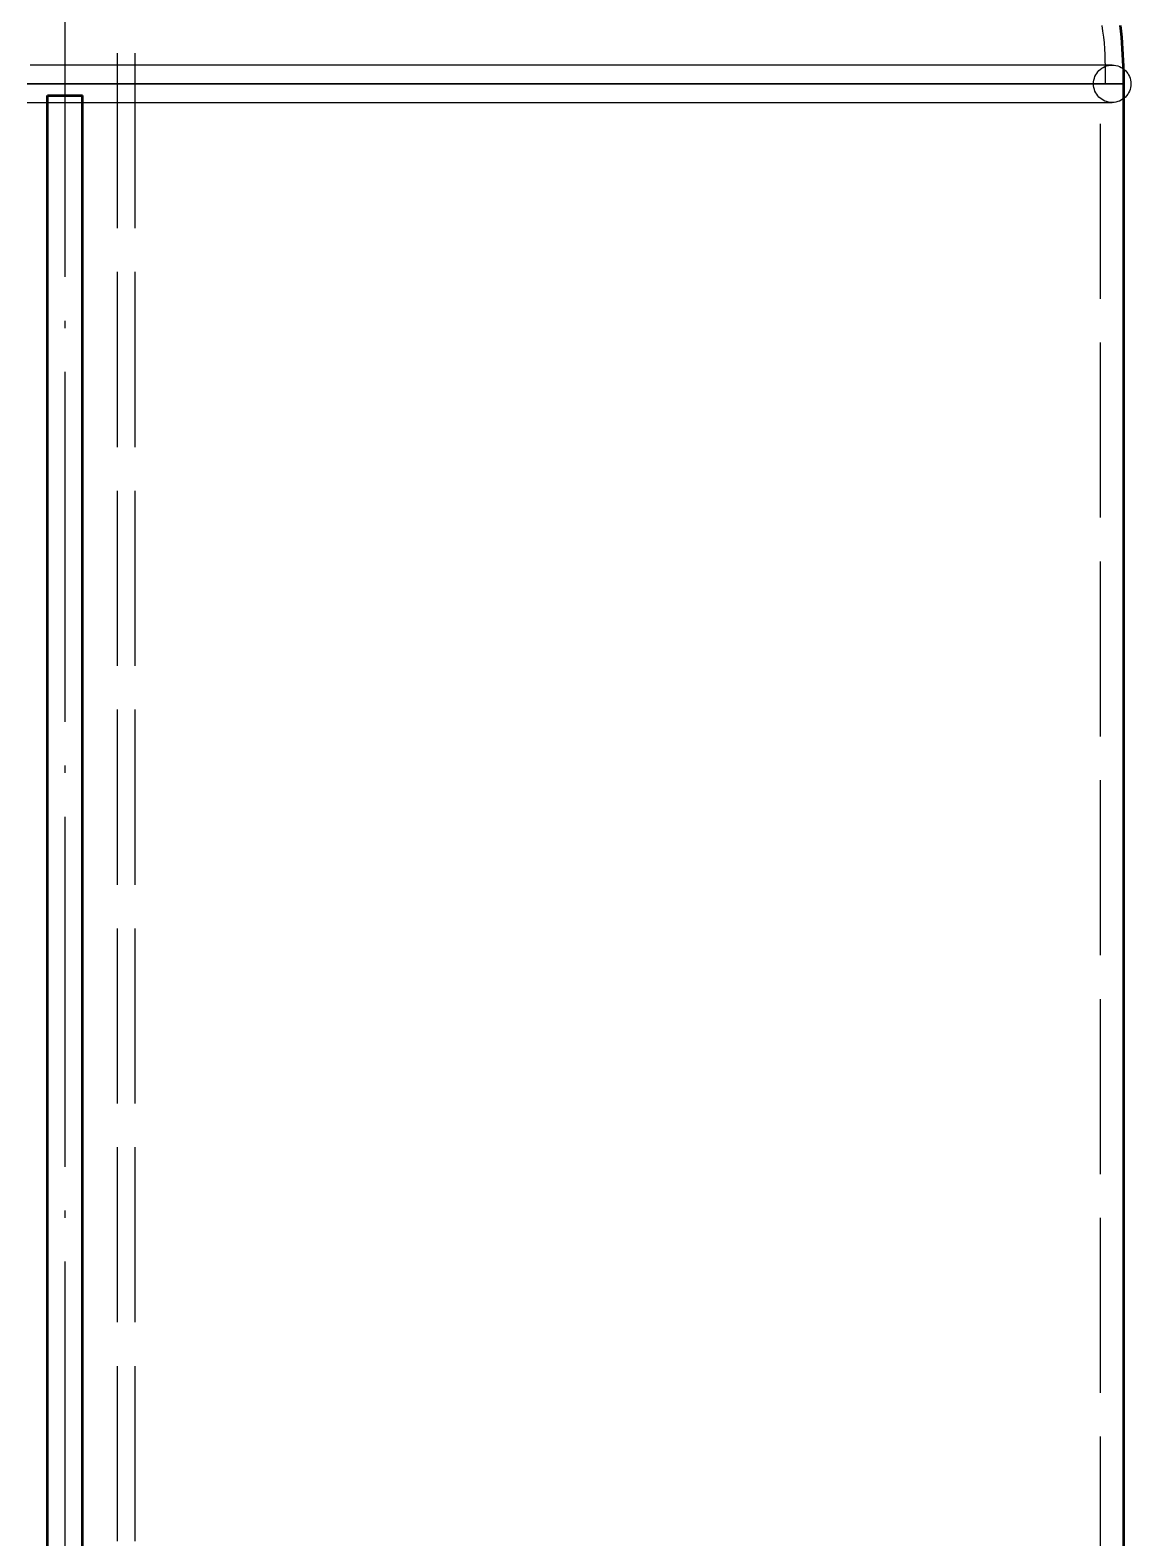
# Model space of a CAD drawing. Header units: millimetres. Extents: x 0 to 420, y 0 to 297.
# Drawn here: x 86.75 to 105.62, y 208.52 to 234.35 of the extents above; entities that cross this region are included whole.
import ezdxf

# ---------------------------------------------------------------- set-up
doc = ezdxf.new("R2010")
doc.units = ezdxf.units.MM
doc.linetypes.add('ISO02-TRAZOS', pattern=[3.75, 3, -0.75])
doc.linetypes.add('ISO04-TRAZO-PUNTO', pattern=[7.625, 6, -0.75, 0.125, -0.75])
for name, color, linetype, lineweight in [('01-VISIBLE', 7, 'CONTINUOUS', 50), ('02-OCULTA', 4, 'ISO02-TRAZOS', 25), ('03-EJE', 1, 'ISO04-TRAZO-PUNTO', 25)]:
    doc.layers.add(name, color=color, linetype=linetype, lineweight=lineweight)

msp = doc.modelspace()

# ---------------------------------------------------------------- linework, layer by layer
at = {"layer": '01-VISIBLE'}
for p, q in [((105.5, 167.68), (105.5, 233.435)), ((87.05, 233.235), (87.65, 233.235)), ((87.05, 167.68), (87.05, 233.235)), ((87.65, 167.68), (87.65, 233.235))]:
    msp.add_line(p, q, dxfattribs=at)
msp.add_lwpolyline([(105.5, 233.435), (105.499, 233.535), (105.498, 233.635), (105.495, 233.736), (105.491, 233.836), (105.485, 233.936), (105.479, 234.036), (105.471, 234.136), (105.463, 234.236), (105.453, 234.336), (105.442, 234.436)], dxfattribs=at)
at = {"layer": '02-OCULTA'}
for p, q in [((88.25, 140.96), (88.25, 246.1)), ((88.55, 140.96), (88.55, 246.1)), ((105.1, 136), (105.1, 233.435)), ((87.05, 139.948), (87.05, 233.115)), ((87.65, 139.948), (87.65, 233.115))]:
    msp.add_line(p, q, dxfattribs=at)
for points in [[(105.121, 234.435), (105.136, 234.336), (105.149, 234.237), (105.16, 234.137), (105.167, 234.037), (105.172, 233.936), (105.175, 233.836), (105.178, 233.736), (105.179, 233.635), (105.18, 233.535), (105.18, 233.435)], [(105.3, 233.755), (105.2, 233.755), (105.099, 233.755), (104.999, 233.755), (104.899, 233.755), (104.799, 233.755), (104.698, 233.755), (104.598, 233.755), (104.498, 233.755), (104.398, 233.755), (104.297, 233.755), (104.197, 233.755), (104.097, 233.755), (103.996, 233.755), (103.896, 233.755), (103.796, 233.755), (103.696, 233.755), (103.595, 233.755), (103.495, 233.755), (103.395, 233.755), (103.294, 233.755), (103.194, 233.755), (103.094, 233.755), (102.994, 233.755), (102.893, 233.755), (102.793, 233.755), (102.693, 233.755), (102.592, 233.755), (102.492, 233.755), (102.392, 233.755), (102.292, 233.755), (102.191, 233.755), (102.091, 233.755), (101.991, 233.755), (101.891, 233.755), (101.79, 233.755), (101.69, 233.755), (101.59, 233.755), (101.489, 233.755), (101.389, 233.755), (101.289, 233.755), (101.189, 233.755), (101.088, 233.755), (100.988, 233.755), (100.888, 233.755), (100.787, 233.755), (100.687, 233.755), (100.587, 233.755), (100.487, 233.755), (100.386, 233.755), (100.286, 233.755), (100.186, 233.755), (100.085, 233.755), (99.985, 233.755), (99.885, 233.755), (99.785, 233.755), (99.684, 233.755), (99.584, 233.755), (99.484, 233.755), (99.384, 233.755), (99.283, 233.755), (99.183, 233.755), (99.083, 233.755), (98.982, 233.755), (98.882, 233.755), (98.782, 233.755), (98.682, 233.755), (98.581, 233.755), (98.481, 233.755), (98.381, 233.755), (98.28, 233.755), (98.18, 233.755), (98.08, 233.755), (97.98, 233.755), (97.879, 233.755), (97.779, 233.755), (97.679, 233.755), (97.578, 233.755), (97.478, 233.755), (97.378, 233.755), (97.278, 233.755), (97.177, 233.755), (97.077, 233.755), (96.977, 233.755), (96.877, 233.755), (96.776, 233.755), (96.676, 233.755), (96.576, 233.755), (96.475, 233.755), (96.375, 233.755), (96.275, 233.755), (96.175, 233.755), (96.074, 233.755), (95.974, 233.755), (95.874, 233.755), (95.773, 233.755), (95.673, 233.755), (95.573, 233.755), (95.473, 233.755), (95.372, 233.755), (95.272, 233.755), (95.172, 233.755), (95.072, 233.755), (94.971, 233.755), (94.871, 233.755), (94.771, 233.755), (94.67, 233.755), (94.57, 233.755), (94.47, 233.755), (94.37, 233.755), (94.269, 233.755), (94.169, 233.755), (94.069, 233.755), (93.968, 233.755), (93.868, 233.755), (93.768, 233.755), (93.668, 233.755), (93.567, 233.755), (93.467, 233.755), (93.367, 233.755), (93.266, 233.755), (93.166, 233.755), (93.066, 233.755), (92.966, 233.755), (92.865, 233.755), (92.765, 233.755), (92.665, 233.755), (92.565, 233.755), (92.464, 233.755), (92.364, 233.755), (92.264, 233.755), (92.163, 233.755), (92.063, 233.755), (91.963, 233.755), (91.863, 233.755), (91.762, 233.755), (91.662, 233.755), (91.562, 233.755), (91.461, 233.755), (91.361, 233.755), (91.261, 233.755), (91.161, 233.755), (91.06, 233.755), (90.96, 233.755), (90.86, 233.755), (90.759, 233.755), (90.659, 233.755), (90.559, 233.755), (90.459, 233.755), (90.358, 233.755), (90.258, 233.755), (90.158, 233.755), (90.058, 233.755), (89.957, 233.755), (89.857, 233.755), (89.757, 233.755), (89.656, 233.755), (89.556, 233.755), (89.456, 233.755), (89.356, 233.755), (89.255, 233.755), (89.155, 233.755), (89.055, 233.755), (88.954, 233.755), (88.854, 233.755), (88.754, 233.755), (88.654, 233.755), (88.553, 233.755), (88.453, 233.755), (88.353, 233.755), (88.253, 233.755), (88.152, 233.755), (88.052, 233.755), (87.952, 233.755), (87.851, 233.755), (87.751, 233.755), (87.651, 233.755), (87.551, 233.755), (87.45, 233.755), (87.35, 233.755), (87.25, 233.755), (87.149, 233.755), (87.049, 233.755), (86.949, 233.755), (86.849, 233.755), (86.748, 233.755)], [(105.3, 233.755), (105.2, 233.755), (105.099, 233.755), (104.999, 233.755), (104.899, 233.755), (104.799, 233.755), (104.698, 233.755), (104.598, 233.755), (104.498, 233.755), (104.398, 233.755), (104.297, 233.755), (104.197, 233.755), (104.097, 233.755), (103.996, 233.755), (103.896, 233.755), (103.796, 233.755), (103.696, 233.755), (103.595, 233.755), (103.495, 233.755), (103.395, 233.755), (103.294, 233.755), (103.194, 233.755), (103.094, 233.755), (102.994, 233.755), (102.893, 233.755), (102.793, 233.755), (102.693, 233.755), (102.592, 233.755), (102.492, 233.755), (102.392, 233.755), (102.292, 233.755), (102.191, 233.755), (102.091, 233.755), (101.991, 233.755), (101.891, 233.755), (101.79, 233.755), (101.69, 233.755), (101.59, 233.755), (101.489, 233.755), (101.389, 233.755), (101.289, 233.755), (101.189, 233.755), (101.088, 233.755), (100.988, 233.755), (100.888, 233.755), (100.787, 233.755), (100.687, 233.755), (100.587, 233.755), (100.487, 233.755), (100.386, 233.755), (100.286, 233.755), (100.186, 233.755), (100.085, 233.755), (99.985, 233.755), (99.885, 233.755), (99.785, 233.755), (99.684, 233.755), (99.584, 233.755), (99.484, 233.755), (99.384, 233.755), (99.283, 233.755), (99.183, 233.755), (99.083, 233.755), (98.982, 233.755), (98.882, 233.755), (98.782, 233.755), (98.682, 233.755), (98.581, 233.755), (98.481, 233.755), (98.381, 233.755), (98.28, 233.755), (98.18, 233.755), (98.08, 233.755), (97.98, 233.755), (97.879, 233.755), (97.779, 233.755), (97.679, 233.755), (97.578, 233.755), (97.478, 233.755), (97.378, 233.755), (97.278, 233.755), (97.177, 233.755), (97.077, 233.755), (96.977, 233.755), (96.877, 233.755), (96.776, 233.755), (96.676, 233.755), (96.576, 233.755), (96.475, 233.755), (96.375, 233.755), (96.275, 233.755), (96.175, 233.755), (96.074, 233.755), (95.974, 233.755), (95.874, 233.755), (95.773, 233.755), (95.673, 233.755), (95.573, 233.755), (95.473, 233.755), (95.372, 233.755), (95.272, 233.755), (95.172, 233.755), (95.072, 233.755), (94.971, 233.755), (94.871, 233.755), (94.771, 233.755), (94.67, 233.755), (94.57, 233.755), (94.47, 233.755), (94.37, 233.755), (94.269, 233.755), (94.169, 233.755), (94.069, 233.755), (93.968, 233.755), (93.868, 233.755), (93.768, 233.755), (93.668, 233.755), (93.567, 233.755), (93.467, 233.755), (93.367, 233.755), (93.266, 233.755), (93.166, 233.755), (93.066, 233.755), (92.966, 233.755), (92.865, 233.755), (92.765, 233.755), (92.665, 233.755), (92.565, 233.755), (92.464, 233.755), (92.364, 233.755), (92.264, 233.755), (92.163, 233.755), (92.063, 233.755), (91.963, 233.755), (91.863, 233.755), (91.762, 233.755), (91.662, 233.755), (91.562, 233.755), (91.461, 233.755), (91.361, 233.755), (91.261, 233.755), (91.161, 233.755), (91.06, 233.755), (90.96, 233.755), (90.86, 233.755), (90.759, 233.755), (90.659, 233.755), (90.559, 233.755), (90.459, 233.755), (90.358, 233.755), (90.258, 233.755), (90.158, 233.755), (90.058, 233.755), (89.957, 233.755), (89.857, 233.755), (89.757, 233.755), (89.656, 233.755), (89.556, 233.755), (89.456, 233.755), (89.356, 233.755), (89.255, 233.755), (89.155, 233.755), (89.055, 233.755), (88.954, 233.755), (88.854, 233.755), (88.754, 233.755), (88.654, 233.755), (88.553, 233.755), (88.453, 233.755), (88.353, 233.755), (88.253, 233.755), (88.152, 233.755), (88.052, 233.755), (87.952, 233.755), (87.851, 233.755), (87.751, 233.755), (87.651, 233.755), (87.551, 233.755), (87.45, 233.755), (87.35, 233.755), (87.25, 233.755), (87.149, 233.755), (87.049, 233.755), (86.949, 233.755), (86.849, 233.755), (86.748, 233.755)], [(105.5, 233.435), (105.4, 233.435), (105.3, 233.435), (105.2, 233.435), (105.1, 233.435), (105, 233.435), (104.9, 233.435), (104.8, 233.435), (104.7, 233.435), (104.6, 233.435), (104.5, 233.435), (104.4, 233.435), (104.3, 233.435), (104.2, 233.435), (104.1, 233.435), (104, 233.435), (103.9, 233.435), (103.8, 233.435), (103.7, 233.435), (103.6, 233.435), (103.5, 233.435), (103.4, 233.435), (103.3, 233.435), (103.2, 233.435), (103.1, 233.435), (103, 233.435), (102.9, 233.435), (102.8, 233.435), (102.7, 233.435), (102.6, 233.435), (102.5, 233.435), (102.4, 233.435), (102.3, 233.435), (102.2, 233.435), (102.1, 233.435), (102, 233.435), (101.9, 233.435), (101.8, 233.435), (101.7, 233.435), (101.6, 233.435), (101.5, 233.435), (101.4, 233.435), (101.3, 233.435), (101.2, 233.435), (101.1, 233.435), (101, 233.435), (100.9, 233.435), (100.8, 233.435), (100.7, 233.435), (100.6, 233.435), (100.5, 233.435), (100.4, 233.435), (100.3, 233.435), (100.2, 233.435), (100.1, 233.435), (100, 233.435), (99.9, 233.435), (99.8, 233.435), (99.7, 233.435), (99.6, 233.435), (99.5, 233.435), (99.4, 233.435), (99.3, 233.435), (99.2, 233.435), (99.1, 233.435), (99, 233.435), (98.9, 233.435), (98.8, 233.435), (98.7, 233.435), (98.6, 233.435), (98.5, 233.435), (98.4, 233.435), (98.3, 233.435), (98.2, 233.435), (98.1, 233.435), (98, 233.435), (97.9, 233.435), (97.8, 233.435), (97.7, 233.435), (97.6, 233.435), (97.5, 233.435), (97.4, 233.435), (97.3, 233.435), (97.2, 233.435), (97.1, 233.435), (97, 233.435), (96.9, 233.435), (96.8, 233.435), (96.7, 233.435), (96.6, 233.435), (96.5, 233.435), (96.4, 233.435), (96.3, 233.435), (96.2, 233.435), (96.1, 233.435), (96, 233.435), (95.9, 233.435), (95.8, 233.435), (95.7, 233.435), (95.6, 233.435), (95.5, 233.435), (95.4, 233.435), (95.3, 233.435), (95.2, 233.435), (95.1, 233.435), (95, 233.435), (94.9, 233.435), (94.8, 233.435), (94.7, 233.435), (94.6, 233.435), (94.5, 233.435), (94.4, 233.435), (94.3, 233.435), (94.2, 233.435), (94.1, 233.435), (94, 233.435), (93.9, 233.435), (93.8, 233.435), (93.7, 233.435), (93.6, 233.435), (93.5, 233.435), (93.4, 233.435), (93.3, 233.435), (93.2, 233.435), (93.1, 233.435), (93, 233.435), (92.9, 233.435), (92.8, 233.435), (92.7, 233.435), (92.6, 233.435), (92.5, 233.435), (92.4, 233.435), (92.3, 233.435), (92.2, 233.435), (92.1, 233.435), (92, 233.435), (91.9, 233.435), (91.8, 233.435), (91.7, 233.435), (91.6, 233.435), (91.5, 233.435), (91.4, 233.435), (91.3, 233.435), (91.2, 233.435), (91.1, 233.435), (91, 233.435), (90.9, 233.435), (90.8, 233.435), (90.7, 233.435), (90.6, 233.435), (90.5, 233.435), (90.4, 233.435), (90.3, 233.435), (90.2, 233.435), (90.1, 233.435), (90, 233.435), (89.9, 233.435), (89.8, 233.435), (89.7, 233.435), (89.6, 233.435), (89.5, 233.435), (89.4, 233.435), (89.3, 233.435), (89.2, 233.435), (89.1, 233.435), (89, 233.435), (88.9, 233.435), (88.8, 233.435), (88.7, 233.435), (88.6, 233.435), (88.5, 233.435), (88.4, 233.435), (88.3, 233.435), (88.2, 233.435), (88.1, 233.435), (88, 233.435), (87.9, 233.435), (87.8, 233.435), (87.7, 233.435), (87.6, 233.435), (87.5, 233.435), (87.4, 233.435), (87.3, 233.435), (87.2, 233.435), (87.1, 233.435), (87, 233.435), (86.9, 233.435), (86.8, 233.435), (86.7, 233.435)], [(86.7, 233.435), (86.8, 233.435), (86.9, 233.435), (87, 233.435), (87.1, 233.435), (87.2, 233.435), (87.3, 233.435), (87.4, 233.435), (87.5, 233.435), (87.6, 233.435), (87.7, 233.435), (87.8, 233.435), (87.9, 233.435), (88, 233.435), (88.1, 233.435), (88.2, 233.435), (88.3, 233.435), (88.4, 233.435), (88.5, 233.435), (88.6, 233.435), (88.7, 233.435), (88.8, 233.435), (88.9, 233.435), (89, 233.435), (89.1, 233.435), (89.2, 233.435), (89.3, 233.435), (89.4, 233.435), (89.5, 233.435), (89.6, 233.435), (89.7, 233.435), (89.8, 233.435), (89.9, 233.435), (90, 233.435), (90.1, 233.435), (90.2, 233.435), (90.3, 233.435), (90.4, 233.435), (90.5, 233.435), (90.6, 233.435), (90.7, 233.435), (90.8, 233.435), (90.9, 233.435), (91, 233.435), (91.1, 233.435), (91.2, 233.435), (91.3, 233.435), (91.4, 233.435), (91.5, 233.435), (91.6, 233.435), (91.7, 233.435), (91.8, 233.435), (91.9, 233.435), (92, 233.435), (92.1, 233.435), (92.2, 233.435), (92.3, 233.435), (92.4, 233.435), (92.5, 233.435), (92.6, 233.435), (92.7, 233.435), (92.8, 233.435), (92.9, 233.435), (93, 233.435), (93.1, 233.435), (93.2, 233.435), (93.3, 233.435), (93.4, 233.435), (93.5, 233.435), (93.6, 233.435), (93.7, 233.435), (93.8, 233.435), (93.9, 233.435), (94, 233.435), (94.1, 233.435), (94.2, 233.435), (94.3, 233.435), (94.4, 233.435), (94.5, 233.435), (94.6, 233.435), (94.7, 233.435), (94.8, 233.435), (94.9, 233.435), (95, 233.435), (95.1, 233.435), (95.2, 233.435), (95.3, 233.435), (95.4, 233.435), (95.5, 233.435), (95.6, 233.435), (95.7, 233.435), (95.8, 233.435), (95.9, 233.435), (96, 233.435), (96.1, 233.435), (96.2, 233.435), (96.3, 233.435), (96.4, 233.435), (96.5, 233.435), (96.6, 233.435), (96.7, 233.435), (96.8, 233.435), (96.9, 233.435), (97, 233.435), (97.1, 233.435), (97.2, 233.435), (97.3, 233.435), (97.4, 233.435), (97.5, 233.435), (97.6, 233.435), (97.7, 233.435), (97.8, 233.435), (97.9, 233.435), (98, 233.435), (98.1, 233.435), (98.2, 233.435), (98.3, 233.435), (98.4, 233.435), (98.5, 233.435), (98.6, 233.435), (98.7, 233.435), (98.8, 233.435), (98.9, 233.435), (99, 233.435), (99.1, 233.435), (99.2, 233.435), (99.3, 233.435), (99.4, 233.435), (99.5, 233.435), (99.6, 233.435), (99.7, 233.435), (99.8, 233.435), (99.9, 233.435), (100, 233.435), (100.1, 233.435), (100.2, 233.435), (100.3, 233.435), (100.4, 233.435), (100.5, 233.435), (100.6, 233.435), (100.7, 233.435), (100.8, 233.435), (100.9, 233.435), (101, 233.435), (101.1, 233.435), (101.2, 233.435), (101.3, 233.435), (101.4, 233.435), (101.5, 233.435), (101.6, 233.435), (101.7, 233.435), (101.8, 233.435), (101.9, 233.435), (102, 233.435), (102.1, 233.435), (102.2, 233.435), (102.3, 233.435), (102.4, 233.435), (102.5, 233.435), (102.6, 233.435), (102.7, 233.435), (102.8, 233.435), (102.9, 233.435), (103, 233.435), (103.1, 233.435), (103.2, 233.435), (103.3, 233.435), (103.4, 233.435), (103.5, 233.435), (103.6, 233.435), (103.7, 233.435), (103.8, 233.435), (103.9, 233.435), (104, 233.435), (104.1, 233.435), (104.2, 233.435), (104.3, 233.435), (104.4, 233.435), (104.5, 233.435), (104.6, 233.435), (104.7, 233.435), (104.8, 233.435), (104.9, 233.435), (105, 233.435), (105.1, 233.435), (105.2, 233.435), (105.3, 233.435), (105.4, 233.435), (105.5, 233.435)], [(105.1, 233.435), (105, 233.435), (104.9, 233.435), (104.8, 233.435), (104.7, 233.435), (104.6, 233.435), (104.5, 233.435), (104.4, 233.435), (104.3, 233.435), (104.2, 233.435), (104.1, 233.435), (104, 233.435), (103.9, 233.435), (103.8, 233.435), (103.7, 233.435), (103.6, 233.435), (103.5, 233.435), (103.4, 233.435), (103.3, 233.435), (103.2, 233.435), (103.1, 233.435), (103, 233.435), (102.9, 233.435), (102.8, 233.435), (102.7, 233.435), (102.6, 233.435), (102.5, 233.435), (102.4, 233.435), (102.3, 233.435), (102.2, 233.435), (102.1, 233.435), (102, 233.435), (101.9, 233.435), (101.8, 233.435), (101.7, 233.435), (101.6, 233.435), (101.5, 233.435), (101.4, 233.435), (101.3, 233.435), (101.2, 233.435), (101.1, 233.435), (101, 233.435), (100.9, 233.435), (100.8, 233.435), (100.7, 233.435), (100.6, 233.435), (100.5, 233.435), (100.4, 233.435), (100.3, 233.435), (100.2, 233.435), (100.1, 233.435), (100, 233.435), (99.9, 233.435), (99.8, 233.435), (99.7, 233.435), (99.6, 233.435), (99.5, 233.435), (99.4, 233.435), (99.3, 233.435), (99.2, 233.435), (99.1, 233.435), (99, 233.435), (98.9, 233.435), (98.8, 233.435), (98.7, 233.435), (98.6, 233.435), (98.5, 233.435), (98.4, 233.435), (98.3, 233.435), (98.2, 233.435), (98.1, 233.435), (98, 233.435), (97.9, 233.435), (97.8, 233.435), (97.7, 233.435), (97.6, 233.435), (97.5, 233.435), (97.4, 233.435), (97.3, 233.435), (97.2, 233.435), (97.1, 233.435), (97, 233.435), (96.9, 233.435), (96.8, 233.435), (96.7, 233.435), (96.6, 233.435), (96.5, 233.435), (96.4, 233.435), (96.3, 233.435), (96.2, 233.435), (96.1, 233.435), (96, 233.435), (95.9, 233.435), (95.8, 233.435), (95.7, 233.435), (95.6, 233.435), (95.5, 233.435), (95.4, 233.435), (95.3, 233.435), (95.2, 233.435), (95.1, 233.435), (95, 233.435), (94.9, 233.435), (94.8, 233.435), (94.7, 233.435), (94.6, 233.435), (94.5, 233.435), (94.4, 233.435), (94.3, 233.435), (94.2, 233.435), (94.1, 233.435), (94, 233.435), (93.9, 233.435), (93.8, 233.435), (93.7, 233.435), (93.6, 233.435), (93.5, 233.435), (93.4, 233.435), (93.3, 233.435), (93.2, 233.435), (93.1, 233.435), (93, 233.435), (92.9, 233.435), (92.8, 233.435), (92.7, 233.435), (92.6, 233.435), (92.5, 233.435), (92.4, 233.435), (92.3, 233.435), (92.2, 233.435), (92.1, 233.435), (92, 233.435), (91.9, 233.435), (91.8, 233.435), (91.7, 233.435), (91.6, 233.435), (91.5, 233.435), (91.4, 233.435), (91.3, 233.435), (91.2, 233.435), (91.1, 233.435), (91, 233.435), (90.9, 233.435), (90.8, 233.435), (90.7, 233.435), (90.6, 233.435), (90.5, 233.435), (90.4, 233.435), (90.3, 233.435), (90.2, 233.435), (90.1, 233.435), (90, 233.435), (89.9, 233.435), (89.8, 233.435), (89.7, 233.435), (89.6, 233.435), (89.5, 233.435), (89.4, 233.435), (89.3, 233.435), (89.2, 233.435), (89.1, 233.435), (89, 233.435), (88.9, 233.435), (88.8, 233.435), (88.7, 233.435), (88.6, 233.435), (88.5, 233.435), (88.4, 233.435), (88.3, 233.435), (88.2, 233.435), (88.1, 233.435), (88, 233.435), (87.9, 233.435), (87.8, 233.435), (87.7, 233.435), (87.6, 233.435), (87.5, 233.435), (87.4, 233.435), (87.3, 233.435), (87.2, 233.435), (87.1, 233.435), (87, 233.435), (86.9, 233.435), (86.8, 233.435), (86.7, 233.435)], [(86.7, 233.435), (86.8, 233.435), (86.9, 233.435), (87, 233.435), (87.1, 233.435), (87.2, 233.435), (87.3, 233.435), (87.4, 233.435), (87.5, 233.435), (87.6, 233.435), (87.7, 233.435), (87.8, 233.435), (87.9, 233.435), (88, 233.435), (88.1, 233.435), (88.2, 233.435), (88.3, 233.435), (88.4, 233.435), (88.5, 233.435), (88.6, 233.435), (88.7, 233.435), (88.8, 233.435), (88.9, 233.435), (89, 233.435), (89.1, 233.435), (89.2, 233.435), (89.3, 233.435), (89.4, 233.435), (89.5, 233.435), (89.6, 233.435), (89.7, 233.435), (89.8, 233.435), (89.9, 233.435), (90, 233.435), (90.1, 233.435), (90.2, 233.435), (90.3, 233.435), (90.4, 233.435), (90.5, 233.435), (90.6, 233.435), (90.7, 233.435), (90.8, 233.435), (90.9, 233.435), (91, 233.435), (91.1, 233.435), (91.2, 233.435), (91.3, 233.435), (91.4, 233.435), (91.5, 233.435), (91.6, 233.435), (91.7, 233.435), (91.8, 233.435), (91.9, 233.435), (92, 233.435), (92.1, 233.435), (92.2, 233.435), (92.3, 233.435), (92.4, 233.435), (92.5, 233.435), (92.6, 233.435), (92.7, 233.435), (92.8, 233.435), (92.9, 233.435), (93, 233.435), (93.1, 233.435), (93.2, 233.435), (93.3, 233.435), (93.4, 233.435), (93.5, 233.435), (93.6, 233.435), (93.7, 233.435), (93.8, 233.435), (93.9, 233.435), (94, 233.435), (94.1, 233.435), (94.2, 233.435), (94.3, 233.435), (94.4, 233.435), (94.5, 233.435), (94.6, 233.435), (94.7, 233.435), (94.8, 233.435), (94.9, 233.435), (95, 233.435), (95.1, 233.435), (95.2, 233.435), (95.3, 233.435), (95.4, 233.435), (95.5, 233.435), (95.6, 233.435), (95.7, 233.435), (95.8, 233.435), (95.9, 233.435), (96, 233.435), (96.1, 233.435), (96.2, 233.435), (96.3, 233.435), (96.4, 233.435), (96.5, 233.435), (96.6, 233.435), (96.7, 233.435), (96.8, 233.435), (96.9, 233.435), (97, 233.435), (97.1, 233.435), (97.2, 233.435), (97.3, 233.435), (97.4, 233.435), (97.5, 233.435), (97.6, 233.435), (97.7, 233.435), (97.8, 233.435), (97.9, 233.435), (98, 233.435), (98.1, 233.435), (98.2, 233.435), (98.3, 233.435), (98.4, 233.435), (98.5, 233.435), (98.6, 233.435), (98.7, 233.435), (98.8, 233.435), (98.9, 233.435), (99, 233.435), (99.1, 233.435), (99.2, 233.435), (99.3, 233.435), (99.4, 233.435), (99.5, 233.435), (99.6, 233.435), (99.7, 233.435), (99.8, 233.435), (99.9, 233.435), (100, 233.435), (100.1, 233.435), (100.2, 233.435), (100.3, 233.435), (100.4, 233.435), (100.5, 233.435), (100.6, 233.435), (100.7, 233.435), (100.8, 233.435), (100.9, 233.435), (101, 233.435), (101.1, 233.435), (101.2, 233.435), (101.3, 233.435), (101.4, 233.435), (101.5, 233.435), (101.6, 233.435), (101.7, 233.435), (101.8, 233.435), (101.9, 233.435), (102, 233.435), (102.1, 233.435), (102.2, 233.435), (102.3, 233.435), (102.4, 233.435), (102.5, 233.435), (102.6, 233.435), (102.7, 233.435), (102.8, 233.435), (102.9, 233.435), (103, 233.435), (103.1, 233.435), (103.2, 233.435), (103.3, 233.435), (103.4, 233.435), (103.5, 233.435), (103.6, 233.435), (103.7, 233.435), (103.8, 233.435), (103.9, 233.435), (104, 233.435), (104.1, 233.435), (104.2, 233.435), (104.3, 233.435), (104.4, 233.435), (104.5, 233.435), (104.6, 233.435), (104.7, 233.435), (104.8, 233.435), (104.9, 233.435), (105, 233.435), (105.1, 233.435)], [(105.5, 233.435), (105.4, 233.435), (105.3, 233.435), (105.2, 233.435), (105.1, 233.435), (105, 233.435), (104.9, 233.435), (104.8, 233.435), (104.7, 233.435), (104.6, 233.435), (104.5, 233.435), (104.4, 233.435), (104.3, 233.435), (104.2, 233.435), (104.1, 233.435), (104, 233.435), (103.9, 233.435), (103.8, 233.435), (103.7, 233.435), (103.6, 233.435), (103.5, 233.435), (103.4, 233.435), (103.3, 233.435), (103.2, 233.435), (103.1, 233.435), (103, 233.435), (102.9, 233.435), (102.8, 233.435), (102.7, 233.435), (102.6, 233.435), (102.5, 233.435), (102.4, 233.435), (102.3, 233.435), (102.2, 233.435), (102.1, 233.435), (102, 233.435), (101.9, 233.435), (101.8, 233.435), (101.7, 233.435), (101.6, 233.435), (101.5, 233.435), (101.4, 233.435), (101.3, 233.435), (101.2, 233.435), (101.1, 233.435), (101, 233.435), (100.9, 233.435), (100.8, 233.435), (100.7, 233.435), (100.6, 233.435), (100.5, 233.435), (100.4, 233.435), (100.3, 233.435), (100.2, 233.435), (100.1, 233.435), (100, 233.435), (99.9, 233.435), (99.8, 233.435), (99.7, 233.435), (99.6, 233.435), (99.5, 233.435), (99.4, 233.435), (99.3, 233.435), (99.2, 233.435), (99.1, 233.435), (99, 233.435), (98.9, 233.435), (98.8, 233.435), (98.7, 233.435), (98.6, 233.435), (98.5, 233.435), (98.4, 233.435), (98.3, 233.435), (98.2, 233.435), (98.1, 233.435), (98, 233.435), (97.9, 233.435), (97.8, 233.435), (97.7, 233.435), (97.6, 233.435), (97.5, 233.435), (97.4, 233.435), (97.3, 233.435), (97.2, 233.435), (97.1, 233.435), (97, 233.435), (96.9, 233.435), (96.8, 233.435), (96.7, 233.435), (96.6, 233.435), (96.5, 233.435), (96.4, 233.435), (96.3, 233.435), (96.2, 233.435), (96.1, 233.435), (96, 233.435), (95.9, 233.435), (95.8, 233.435), (95.7, 233.435), (95.6, 233.435), (95.5, 233.435), (95.4, 233.435), (95.3, 233.435), (95.2, 233.435), (95.1, 233.435), (95, 233.435), (94.9, 233.435), (94.8, 233.435), (94.7, 233.435), (94.6, 233.435), (94.5, 233.435), (94.4, 233.435), (94.3, 233.435), (94.2, 233.435), (94.1, 233.435), (94, 233.435), (93.9, 233.435), (93.8, 233.435), (93.7, 233.435), (93.6, 233.435), (93.5, 233.435), (93.4, 233.435), (93.3, 233.435), (93.2, 233.435), (93.1, 233.435), (93, 233.435), (92.9, 233.435), (92.8, 233.435), (92.7, 233.435), (92.6, 233.435), (92.5, 233.435), (92.4, 233.435), (92.3, 233.435), (92.2, 233.435), (92.1, 233.435), (92, 233.435), (91.9, 233.435), (91.8, 233.435), (91.7, 233.435), (91.6, 233.435), (91.5, 233.435), (91.4, 233.435), (91.3, 233.435), (91.2, 233.435), (91.1, 233.435), (91, 233.435), (90.9, 233.435), (90.8, 233.435), (90.7, 233.435), (90.6, 233.435), (90.5, 233.435), (90.4, 233.435), (90.3, 233.435), (90.2, 233.435), (90.1, 233.435), (90, 233.435), (89.9, 233.435), (89.8, 233.435), (89.7, 233.435), (89.6, 233.435), (89.5, 233.435), (89.4, 233.435), (89.3, 233.435), (89.2, 233.435), (89.1, 233.435), (89, 233.435), (88.9, 233.435), (88.8, 233.435), (88.7, 233.435), (88.6, 233.435), (88.5, 233.435), (88.4, 233.435), (88.3, 233.435), (88.2, 233.435), (88.1, 233.435), (88, 233.435), (87.9, 233.435), (87.8, 233.435), (87.7, 233.435), (87.6, 233.435), (87.5, 233.435), (87.4, 233.435), (87.3, 233.435), (87.2, 233.435), (87.1, 233.435), (87, 233.435), (86.9, 233.435), (86.8, 233.435), (86.7, 233.435)], [(86.7, 233.435), (86.8, 233.435), (86.9, 233.435), (87, 233.435), (87.1, 233.435), (87.2, 233.435), (87.3, 233.435), (87.4, 233.435), (87.5, 233.435), (87.6, 233.435), (87.7, 233.435), (87.8, 233.435), (87.9, 233.435), (88, 233.435), (88.1, 233.435), (88.2, 233.435), (88.3, 233.435), (88.4, 233.435), (88.5, 233.435), (88.6, 233.435), (88.7, 233.435), (88.8, 233.435), (88.9, 233.435), (89, 233.435), (89.1, 233.435), (89.2, 233.435), (89.3, 233.435), (89.4, 233.435), (89.5, 233.435), (89.6, 233.435), (89.7, 233.435), (89.8, 233.435), (89.9, 233.435), (90, 233.435), (90.1, 233.435), (90.2, 233.435), (90.3, 233.435), (90.4, 233.435), (90.5, 233.435), (90.6, 233.435), (90.7, 233.435), (90.8, 233.435), (90.9, 233.435), (91, 233.435), (91.1, 233.435), (91.2, 233.435), (91.3, 233.435), (91.4, 233.435), (91.5, 233.435), (91.6, 233.435), (91.7, 233.435), (91.8, 233.435), (91.9, 233.435), (92, 233.435), (92.1, 233.435), (92.2, 233.435), (92.3, 233.435), (92.4, 233.435), (92.5, 233.435), (92.6, 233.435), (92.7, 233.435), (92.8, 233.435), (92.9, 233.435), (93, 233.435), (93.1, 233.435), (93.2, 233.435), (93.3, 233.435), (93.4, 233.435), (93.5, 233.435), (93.6, 233.435), (93.7, 233.435), (93.8, 233.435), (93.9, 233.435), (94, 233.435), (94.1, 233.435), (94.2, 233.435), (94.3, 233.435), (94.4, 233.435), (94.5, 233.435), (94.6, 233.435), (94.7, 233.435), (94.8, 233.435), (94.9, 233.435), (95, 233.435), (95.1, 233.435), (95.2, 233.435), (95.3, 233.435), (95.4, 233.435), (95.5, 233.435), (95.6, 233.435), (95.7, 233.435), (95.8, 233.435), (95.9, 233.435), (96, 233.435), (96.1, 233.435), (96.2, 233.435), (96.3, 233.435), (96.4, 233.435), (96.5, 233.435), (96.6, 233.435), (96.7, 233.435), (96.8, 233.435), (96.9, 233.435), (97, 233.435), (97.1, 233.435), (97.2, 233.435), (97.3, 233.435), (97.4, 233.435), (97.5, 233.435), (97.6, 233.435), (97.7, 233.435), (97.8, 233.435), (97.9, 233.435), (98, 233.435), (98.1, 233.435), (98.2, 233.435), (98.3, 233.435), (98.4, 233.435), (98.5, 233.435), (98.6, 233.435), (98.7, 233.435), (98.8, 233.435), (98.9, 233.435), (99, 233.435), (99.1, 233.435), (99.2, 233.435), (99.3, 233.435), (99.4, 233.435), (99.5, 233.435), (99.6, 233.435), (99.7, 233.435), (99.8, 233.435), (99.9, 233.435), (100, 233.435), (100.1, 233.435), (100.2, 233.435), (100.3, 233.435), (100.4, 233.435), (100.5, 233.435), (100.6, 233.435), (100.7, 233.435), (100.8, 233.435), (100.9, 233.435), (101, 233.435), (101.1, 233.435), (101.2, 233.435), (101.3, 233.435), (101.4, 233.435), (101.5, 233.435), (101.6, 233.435), (101.7, 233.435), (101.8, 233.435), (101.9, 233.435), (102, 233.435), (102.1, 233.435), (102.2, 233.435), (102.3, 233.435), (102.4, 233.435), (102.5, 233.435), (102.6, 233.435), (102.7, 233.435), (102.8, 233.435), (102.9, 233.435), (103, 233.435), (103.1, 233.435), (103.2, 233.435), (103.3, 233.435), (103.4, 233.435), (103.5, 233.435), (103.6, 233.435), (103.7, 233.435), (103.8, 233.435), (103.9, 233.435), (104, 233.435), (104.1, 233.435), (104.2, 233.435), (104.3, 233.435), (104.4, 233.435), (104.5, 233.435), (104.6, 233.435), (104.7, 233.435), (104.8, 233.435), (104.9, 233.435), (105, 233.435), (105.1, 233.435), (105.2, 233.435), (105.3, 233.435), (105.4, 233.435), (105.5, 233.435)], [(105.18, 233.435), (105.08, 233.435), (104.98, 233.435), (104.879, 233.435), (104.779, 233.435), (104.679, 233.435), (104.579, 233.435), (104.479, 233.435), (104.379, 233.435), (104.278, 233.435), (104.178, 233.435), (104.078, 233.435), (103.978, 233.435), (103.878, 233.435), (103.778, 233.435), (103.677, 233.435), (103.577, 233.435), (103.477, 233.435), (103.377, 233.435), (103.277, 233.435), (103.177, 233.435), (103.076, 233.435), (102.976, 233.435), (102.876, 233.435), (102.776, 233.435), (102.676, 233.435), (102.576, 233.435), (102.475, 233.435), (102.375, 233.435), (102.275, 233.435), (102.175, 233.435), (102.075, 233.435), (101.975, 233.435), (101.874, 233.435), (101.774, 233.435), (101.674, 233.435), (101.574, 233.435), (101.474, 233.435), (101.374, 233.435), (101.273, 233.435), (101.173, 233.435), (101.073, 233.435), (100.973, 233.435), (100.873, 233.435), (100.773, 233.435), (100.672, 233.435), (100.572, 233.435), (100.472, 233.435), (100.372, 233.435), (100.272, 233.435), (100.172, 233.435), (100.071, 233.435), (99.971, 233.435), (99.871, 233.435), (99.771, 233.435), (99.671, 233.435), (99.571, 233.435), (99.47, 233.435), (99.37, 233.435), (99.27, 233.435), (99.17, 233.435), (99.07, 233.435), (98.97, 233.435), (98.869, 233.435), (98.769, 233.435), (98.669, 233.435), (98.569, 233.435), (98.469, 233.435), (98.369, 233.435), (98.268, 233.435), (98.168, 233.435), (98.068, 233.435), (97.968, 233.435), (97.868, 233.435), (97.768, 233.435), (97.667, 233.435), (97.567, 233.435), (97.467, 233.435), (97.367, 233.435), (97.267, 233.435), (97.167, 233.435), (97.066, 233.435), (96.966, 233.435), (96.866, 233.435), (96.766, 233.435), (96.666, 233.435), (96.566, 233.435), (96.465, 233.435), (96.365, 233.435), (96.265, 233.435), (96.165, 233.435), (96.065, 233.435), (95.964, 233.435), (95.864, 233.435), (95.764, 233.435), (95.664, 233.435), (95.564, 233.435), (95.464, 233.435), (95.363, 233.435), (95.263, 233.435), (95.163, 233.435), (95.063, 233.435), (94.963, 233.435), (94.863, 233.435), (94.762, 233.435), (94.662, 233.435), (94.562, 233.435), (94.462, 233.435), (94.362, 233.435), (94.262, 233.435), (94.161, 233.435), (94.061, 233.435), (93.961, 233.435), (93.861, 233.435), (93.761, 233.435), (93.661, 233.435), (93.56, 233.435), (93.46, 233.435), (93.36, 233.435), (93.26, 233.435), (93.16, 233.435), (93.06, 233.435), (92.959, 233.435), (92.859, 233.435), (92.759, 233.435), (92.659, 233.435), (92.559, 233.435), (92.459, 233.435), (92.358, 233.435), (92.258, 233.435), (92.158, 233.435), (92.058, 233.435), (91.958, 233.435), (91.858, 233.435), (91.757, 233.435), (91.657, 233.435), (91.557, 233.435), (91.457, 233.435), (91.357, 233.435), (91.257, 233.435), (91.156, 233.435), (91.056, 233.435), (90.956, 233.435), (90.856, 233.435), (90.756, 233.435), (90.656, 233.435), (90.555, 233.435), (90.455, 233.435), (90.355, 233.435), (90.255, 233.435), (90.155, 233.435), (90.055, 233.435), (89.954, 233.435), (89.854, 233.435), (89.754, 233.435), (89.654, 233.435), (89.554, 233.435), (89.454, 233.435), (89.353, 233.435), (89.253, 233.435), (89.153, 233.435), (89.053, 233.435), (88.953, 233.435), (88.853, 233.435), (88.752, 233.435), (88.652, 233.435), (88.552, 233.435), (88.452, 233.435), (88.352, 233.435), (88.252, 233.435), (88.151, 233.435), (88.051, 233.435), (87.951, 233.435), (87.851, 233.435), (87.751, 233.435), (87.651, 233.435), (87.55, 233.435), (87.45, 233.435), (87.35, 233.435), (87.25, 233.435), (87.15, 233.435), (87.049, 233.435), (86.949, 233.435), (86.849, 233.435), (86.749, 233.435)], [(86.749, 233.435), (86.849, 233.435), (86.949, 233.435), (87.049, 233.435), (87.15, 233.435), (87.25, 233.435), (87.35, 233.435), (87.45, 233.435), (87.55, 233.435), (87.651, 233.435), (87.751, 233.435), (87.851, 233.435), (87.951, 233.435), (88.051, 233.435), (88.151, 233.435), (88.252, 233.435), (88.352, 233.435), (88.452, 233.435), (88.552, 233.435), (88.652, 233.435), (88.752, 233.435), (88.853, 233.435), (88.953, 233.435), (89.053, 233.435), (89.153, 233.435), (89.253, 233.435), (89.353, 233.435), (89.454, 233.435), (89.554, 233.435), (89.654, 233.435), (89.754, 233.435), (89.854, 233.435), (89.954, 233.435), (90.055, 233.435), (90.155, 233.435), (90.255, 233.435), (90.355, 233.435), (90.455, 233.435), (90.555, 233.435), (90.656, 233.435), (90.756, 233.435), (90.856, 233.435), (90.956, 233.435), (91.056, 233.435), (91.156, 233.435), (91.257, 233.435), (91.357, 233.435), (91.457, 233.435), (91.557, 233.435), (91.657, 233.435), (91.757, 233.435), (91.858, 233.435), (91.958, 233.435), (92.058, 233.435), (92.158, 233.435), (92.258, 233.435), (92.358, 233.435), (92.459, 233.435), (92.559, 233.435), (92.659, 233.435), (92.759, 233.435), (92.859, 233.435), (92.959, 233.435), (93.06, 233.435), (93.16, 233.435), (93.26, 233.435), (93.36, 233.435), (93.46, 233.435), (93.56, 233.435), (93.661, 233.435), (93.761, 233.435), (93.861, 233.435), (93.961, 233.435), (94.061, 233.435), (94.161, 233.435), (94.262, 233.435), (94.362, 233.435), (94.462, 233.435), (94.562, 233.435), (94.662, 233.435), (94.762, 233.435), (94.863, 233.435), (94.963, 233.435), (95.063, 233.435), (95.163, 233.435), (95.263, 233.435), (95.363, 233.435), (95.464, 233.435), (95.564, 233.435), (95.664, 233.435), (95.764, 233.435), (95.864, 233.435), (95.964, 233.435), (96.065, 233.435), (96.165, 233.435), (96.265, 233.435), (96.365, 233.435), (96.465, 233.435), (96.566, 233.435), (96.666, 233.435), (96.766, 233.435), (96.866, 233.435), (96.966, 233.435), (97.066, 233.435), (97.167, 233.435), (97.267, 233.435), (97.367, 233.435), (97.467, 233.435), (97.567, 233.435), (97.667, 233.435), (97.768, 233.435), (97.868, 233.435), (97.968, 233.435), (98.068, 233.435), (98.168, 233.435), (98.268, 233.435), (98.369, 233.435), (98.469, 233.435), (98.569, 233.435), (98.669, 233.435), (98.769, 233.435), (98.869, 233.435), (98.97, 233.435), (99.07, 233.435), (99.17, 233.435), (99.27, 233.435), (99.37, 233.435), (99.47, 233.435), (99.571, 233.435), (99.671, 233.435), (99.771, 233.435), (99.871, 233.435), (99.971, 233.435), (100.071, 233.435), (100.172, 233.435), (100.272, 233.435), (100.372, 233.435), (100.472, 233.435), (100.572, 233.435), (100.672, 233.435), (100.773, 233.435), (100.873, 233.435), (100.973, 233.435), (101.073, 233.435), (101.173, 233.435), (101.273, 233.435), (101.374, 233.435), (101.474, 233.435), (101.574, 233.435), (101.674, 233.435), (101.774, 233.435), (101.874, 233.435), (101.975, 233.435), (102.075, 233.435), (102.175, 233.435), (102.275, 233.435), (102.375, 233.435), (102.475, 233.435), (102.576, 233.435), (102.676, 233.435), (102.776, 233.435), (102.876, 233.435), (102.976, 233.435), (103.076, 233.435), (103.177, 233.435), (103.277, 233.435), (103.377, 233.435), (103.477, 233.435), (103.577, 233.435), (103.677, 233.435), (103.778, 233.435), (103.878, 233.435), (103.978, 233.435), (104.078, 233.435), (104.178, 233.435), (104.278, 233.435), (104.379, 233.435), (104.479, 233.435), (104.579, 233.435), (104.679, 233.435), (104.779, 233.435), (104.879, 233.435), (104.98, 233.435), (105.08, 233.435), (105.18, 233.435)], [(86.7, 233.115), (86.8, 233.115), (86.9, 233.115), (87, 233.115), (87.1, 233.115), (87.2, 233.115), (87.3, 233.115), (87.4, 233.115), (87.5, 233.115), (87.6, 233.115), (87.7, 233.115), (87.8, 233.115), (87.9, 233.115), (88, 233.115), (88.1, 233.115), (88.2, 233.115), (88.3, 233.115), (88.4, 233.115), (88.5, 233.115), (88.6, 233.115), (88.7, 233.115), (88.8, 233.115), (88.9, 233.115), (89, 233.115), (89.1, 233.115), (89.2, 233.115), (89.3, 233.115), (89.4, 233.115), (89.5, 233.115), (89.6, 233.115), (89.7, 233.115), (89.8, 233.115), (89.9, 233.115), (90, 233.115), (90.1, 233.115), (90.2, 233.115), (90.3, 233.115), (90.4, 233.115), (90.5, 233.115), (90.6, 233.115), (90.7, 233.115), (90.8, 233.115), (90.9, 233.115), (91, 233.115), (91.1, 233.115), (91.2, 233.115), (91.3, 233.115), (91.4, 233.115), (91.5, 233.115), (91.6, 233.115), (91.7, 233.115), (91.8, 233.115), (91.9, 233.115), (92, 233.115), (92.1, 233.115), (92.2, 233.115), (92.3, 233.115), (92.4, 233.115), (92.5, 233.115), (92.6, 233.115), (92.7, 233.115), (92.8, 233.115), (92.9, 233.115), (93, 233.115), (93.1, 233.115), (93.2, 233.115), (93.3, 233.115), (93.4, 233.115), (93.5, 233.115), (93.6, 233.115), (93.7, 233.115), (93.8, 233.115), (93.9, 233.115), (94, 233.115), (94.1, 233.115), (94.2, 233.115), (94.3, 233.115), (94.4, 233.115), (94.5, 233.115), (94.6, 233.115), (94.7, 233.115), (94.8, 233.115), (94.9, 233.115), (95, 233.115), (95.1, 233.115), (95.2, 233.115), (95.3, 233.115), (95.4, 233.115), (95.5, 233.115), (95.6, 233.115), (95.7, 233.115), (95.8, 233.115), (95.9, 233.115), (96, 233.115), (96.1, 233.115), (96.2, 233.115), (96.3, 233.115), (96.4, 233.115), (96.5, 233.115), (96.6, 233.115), (96.7, 233.115), (96.8, 233.115), (96.9, 233.115), (97, 233.115), (97.1, 233.115), (97.2, 233.115), (97.3, 233.115), (97.4, 233.115), (97.5, 233.115), (97.6, 233.115), (97.7, 233.115), (97.8, 233.115), (97.9, 233.115), (98, 233.115), (98.1, 233.115), (98.2, 233.115), (98.3, 233.115), (98.4, 233.115), (98.5, 233.115), (98.6, 233.115), (98.7, 233.115), (98.8, 233.115), (98.9, 233.115), (99, 233.115), (99.1, 233.115), (99.2, 233.115), (99.3, 233.115), (99.4, 233.115), (99.5, 233.115), (99.6, 233.115), (99.7, 233.115), (99.8, 233.115), (99.9, 233.115), (100, 233.115), (100.1, 233.115), (100.2, 233.115), (100.3, 233.115), (100.4, 233.115), (100.5, 233.115), (100.6, 233.115), (100.7, 233.115), (100.8, 233.115), (100.9, 233.115), (101, 233.115), (101.1, 233.115), (101.2, 233.115), (101.3, 233.115), (101.4, 233.115), (101.5, 233.115), (101.6, 233.115), (101.7, 233.115), (101.8, 233.115), (101.9, 233.115), (102, 233.115), (102.1, 233.115), (102.2, 233.115), (102.3, 233.115), (102.4, 233.115), (102.5, 233.115), (102.6, 233.115), (102.7, 233.115), (102.8, 233.115), (102.9, 233.115), (103, 233.115), (103.1, 233.115), (103.2, 233.115), (103.3, 233.115), (103.4, 233.115), (103.5, 233.115), (103.6, 233.115), (103.7, 233.115), (103.8, 233.115), (103.9, 233.115), (104, 233.115), (104.1, 233.115), (104.2, 233.115), (104.3, 233.115), (104.4, 233.115), (104.5, 233.115), (104.6, 233.115), (104.7, 233.115), (104.8, 233.115), (104.9, 233.115), (105, 233.115), (105.1, 233.115), (105.2, 233.115), (105.3, 233.115)], [(86.748, 233.115), (86.849, 233.115), (86.949, 233.115), (87.049, 233.115), (87.149, 233.115), (87.25, 233.115), (87.35, 233.115), (87.45, 233.115), (87.551, 233.115), (87.651, 233.115), (87.751, 233.115), (87.851, 233.115), (87.952, 233.115), (88.052, 233.115), (88.152, 233.115), (88.253, 233.115), (88.353, 233.115), (88.453, 233.115), (88.553, 233.115), (88.654, 233.115), (88.754, 233.115), (88.854, 233.115), (88.954, 233.115), (89.055, 233.115), (89.155, 233.115), (89.255, 233.115), (89.356, 233.115), (89.456, 233.115), (89.556, 233.115), (89.656, 233.115), (89.757, 233.115), (89.857, 233.115), (89.957, 233.115), (90.058, 233.115), (90.158, 233.115), (90.258, 233.115), (90.358, 233.115), (90.459, 233.115), (90.559, 233.115), (90.659, 233.115), (90.759, 233.115), (90.86, 233.115), (90.96, 233.115), (91.06, 233.115), (91.161, 233.115), (91.261, 233.115), (91.361, 233.115), (91.461, 233.115), (91.562, 233.115), (91.662, 233.115), (91.762, 233.115), (91.863, 233.115), (91.963, 233.115), (92.063, 233.115), (92.163, 233.115), (92.264, 233.115), (92.364, 233.115), (92.464, 233.115), (92.565, 233.115), (92.665, 233.115), (92.765, 233.115), (92.865, 233.115), (92.966, 233.115), (93.066, 233.115), (93.166, 233.115), (93.266, 233.115), (93.367, 233.115), (93.467, 233.115), (93.567, 233.115), (93.668, 233.115), (93.768, 233.115), (93.868, 233.115), (93.968, 233.115), (94.069, 233.115), (94.169, 233.115), (94.269, 233.115), (94.37, 233.115), (94.47, 233.115), (94.57, 233.115), (94.67, 233.115), (94.771, 233.115), (94.871, 233.115), (94.971, 233.115), (95.072, 233.115), (95.172, 233.115), (95.272, 233.115), (95.372, 233.115), (95.473, 233.115), (95.573, 233.115), (95.673, 233.115), (95.773, 233.115), (95.874, 233.115), (95.974, 233.115), (96.074, 233.115), (96.175, 233.115), (96.275, 233.115), (96.375, 233.115), (96.475, 233.115), (96.576, 233.115), (96.676, 233.115), (96.776, 233.115), (96.877, 233.115), (96.977, 233.115), (97.077, 233.115), (97.177, 233.115), (97.278, 233.115), (97.378, 233.115), (97.478, 233.115), (97.578, 233.115), (97.679, 233.115), (97.779, 233.115), (97.879, 233.115), (97.98, 233.115), (98.08, 233.115), (98.18, 233.115), (98.28, 233.115), (98.381, 233.115), (98.481, 233.115), (98.581, 233.115), (98.682, 233.115), (98.782, 233.115), (98.882, 233.115), (98.982, 233.115), (99.083, 233.115), (99.183, 233.115), (99.283, 233.115), (99.384, 233.115), (99.484, 233.115), (99.584, 233.115), (99.684, 233.115), (99.785, 233.115), (99.885, 233.115), (99.985, 233.115), (100.085, 233.115), (100.186, 233.115), (100.286, 233.115), (100.386, 233.115), (100.487, 233.115), (100.587, 233.115), (100.687, 233.115), (100.787, 233.115), (100.888, 233.115), (100.988, 233.115), (101.088, 233.115), (101.189, 233.115), (101.289, 233.115), (101.389, 233.115), (101.489, 233.115), (101.59, 233.115), (101.69, 233.115), (101.79, 233.115), (101.891, 233.115), (101.991, 233.115), (102.091, 233.115), (102.191, 233.115), (102.292, 233.115), (102.392, 233.115), (102.492, 233.115), (102.592, 233.115), (102.693, 233.115), (102.793, 233.115), (102.893, 233.115), (102.994, 233.115), (103.094, 233.115), (103.194, 233.115), (103.294, 233.115), (103.395, 233.115), (103.495, 233.115), (103.595, 233.115), (103.696, 233.115), (103.796, 233.115), (103.896, 233.115), (103.996, 233.115), (104.097, 233.115), (104.197, 233.115), (104.297, 233.115), (104.397, 233.115), (104.498, 233.115), (104.598, 233.115), (104.698, 233.115), (104.799, 233.115), (104.899, 233.115), (104.999, 233.115), (105.099, 233.115), (105.2, 233.115), (105.3, 233.115)], [(87.05, 233.235), (87.15, 233.235), (87.25, 233.235), (87.35, 233.235), (87.45, 233.235), (87.55, 233.235), (87.65, 233.235)], [(87.05, 233.115), (87.05, 233.135), (87.05, 233.155), (87.05, 233.175), (87.05, 233.195), (87.05, 233.215), (87.05, 233.235)], [(87.05, 233.115), (87.15, 233.115), (87.25, 233.115), (87.35, 233.115), (87.45, 233.115), (87.55, 233.115), (87.65, 233.115)], [(87.65, 233.115), (87.65, 233.135), (87.65, 233.155), (87.65, 233.175), (87.65, 233.195), (87.65, 233.215), (87.65, 233.235)]]:
    msp.add_lwpolyline(points, dxfattribs=at)
msp.add_circle((105.3, 233.435), 0.32, dxfattribs=at)
at = {"layer": '03-EJE'}
msp.add_line((87.35, 131), (87.35, 253.5), dxfattribs=at)

doc.saveas('drawing.dxf')
